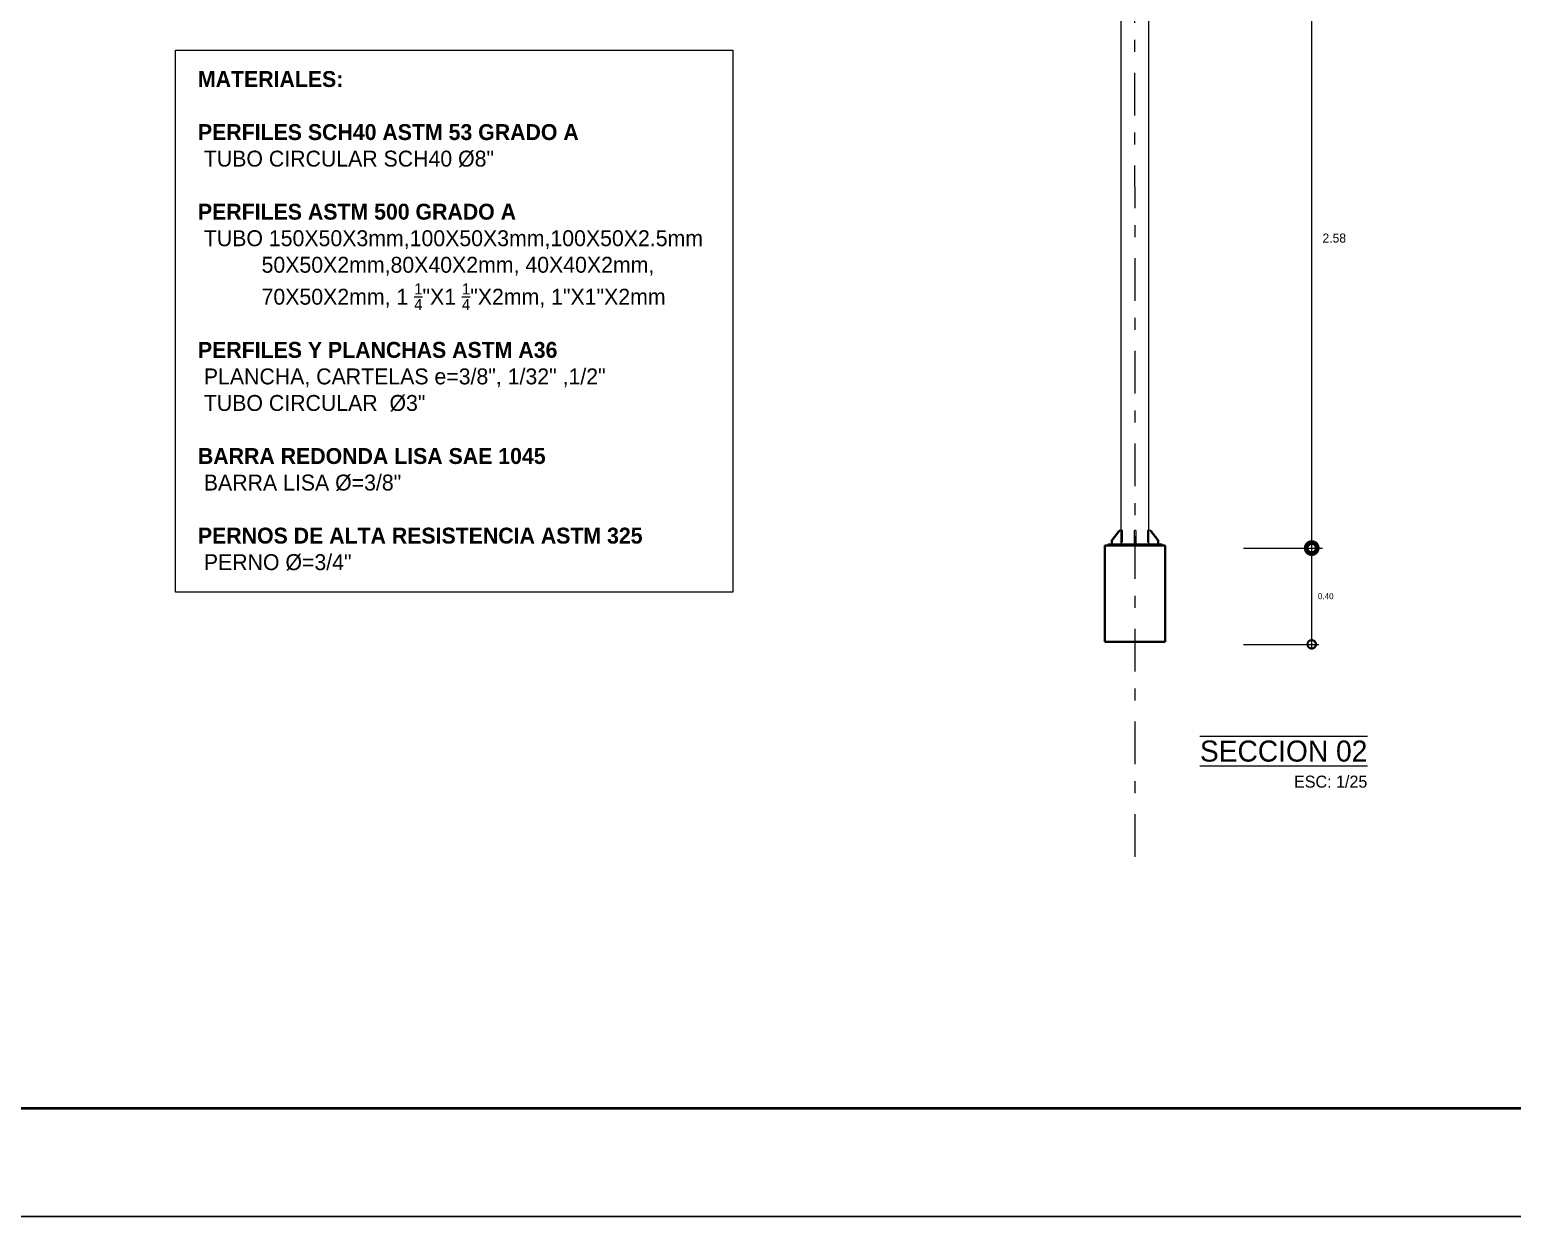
# Model space of a CAD drawing. Header units: metres. Extents: x -45.3 to -2.3, y -16.5 to 14.
# Drawn here: x -33.63 to -21.3, y -16.46 to -6.6 of the extents above; entities that cross this region are included whole.
import ezdxf

# ---------------------------------------------------------------- set-up
doc = ezdxf.new("R2010")
doc.units = ezdxf.units.M
doc.header["$MEASUREMENT"] = 0
doc.linetypes.add('Punto & Raya', pattern=[0.335139, 0.176389, -0.088194, 0, -0.070556])
for name, color, linetype, lineweight in [('0_Pluma_Nº__1', 7, 'Continuous', 13), ('cotas', 7, 'Continuous', 5), ('EST _ Losas_Pluma_Nº__7', 7, 'Continuous', 35), ('NOMBRES', 150, 'Continuous', 5)]:
    doc.layers.add(name, color=color, linetype=linetype, lineweight=lineweight)
doc.layers.add('INT _ Mobiliario_Pluma_Nº__28', color=7, linetype='Continuous', lineweight=0, true_color=0x747474)
doc.styles.add('01COTAS', font='GOTHIC.TTF')
doc.styles.add('100', font='arial.ttf', dxfattribs={"height": 0.18})
doc.dimstyles.new('Copy of detalles menores', dxfattribs={"dimscale": 1.5, "dimtxt": 0.025, "dimasz": 0.07, "dimexe": 0.03, "dimexo": 0.0215, "dimgap": 0.025, "dimtad": 2, "dimtih": 1, "dimtoh": 1, "dimzin": 1, "dimdsep": 46, "dimtxsty": 'Standard', "dimblk": 'DOTSMALL', "dimcen": 0, "dimdle": 0.0175, "dimclrd": 10, "dimclre": 10, "dimclrt": 3, "dimazin": 0, "dimtfac": 1, "dimtix": 1, "dimtmove": 0, "dimatfit": 2, "dimldrblk": 'OBLIQUE', "dimfxl": 1, "dimlwd": 5, "dimlwe": 5, "dimarcsym": 0})
doc.dimstyles.new('detalles menores', dxfattribs={"dimtxt": 0.025, "dimasz": 0.07, "dimexe": 0.03, "dimexo": 0.0215, "dimgap": 0.025, "dimtad": 2, "dimtih": 1, "dimtoh": 1, "dimzin": 1, "dimdsep": 46, "dimtxsty": 'Standard', "dimblk": 'DOTSMALL', "dimcen": 0, "dimdle": 0.0175, "dimclrd": 10, "dimclre": 10, "dimclrt": 3, "dimazin": 0, "dimtfac": 1, "dimtix": 1, "dimtmove": 0, "dimatfit": 2, "dimldrblk": 'OBLIQUE', "dimfxl": 1, "dimlwd": 5, "dimlwe": 5, "dimarcsym": 0})

# ---------------------------------------------------------------- blocks, each defined once
blk = doc.blocks.new('ESPF1')
at = {"layer": 'NOMBRES', "color": 1, "ltscale": 0.06}
blk.add_lwpolyline([(-68.199, -6.483), (-58.934, -6.483), (-58.934, -15.494), (-68.199, -15.494)], close=True, dxfattribs=at)
at = {"layer": 'NOMBRES', "color": 1, "ltscale": 0.06, "insert": (-67.825, -6.831), "char_height": 0.2646, "width": 15.01236, "attachment_point": 1, "style": '01COTAS'}
blk.add_mtext('\\A1;{\\fCentury Gothic|b1|i0|c0|p34;MATERIALES:\\P\\PPERFILES SCH40 ASTM 53 GRADO A\\P} TUBO CIRCULAR SCH40 %%C8"\\P{\\fCentury Gothic|b1|i0|c0|p34;\\PPERFILES ASTM 500 GRADO A  }\\P TUBO 150X50X3mm,100X50X3mm,100X50X2.5mm\\P ^I50X50X2mm,80X40X2mm, 40X40X2mm, \\P^I70X50X2mm, 1 {\\H0.7x;\\S1/4;}"X1 {\\H0.7x;\\S1/4;}"X2mm, 1"X1"X2mm\\P\\P{\\fCentury Gothic|b1|i0|c0|p34;PERFILES Y PLANCHAS ASTM A36\\P} PLANCHA, CARTELAS e=3/8", 1/32" ,1/2"\\P TUBO CIRCULAR  %%C3"\\P^I{\\fCentury Gothic|b1|i0|c0|p34;\\PBARRA REDONDA LISA SAE 1045\\P} BARRA LISA %%C=3/8"\\P\\P{\\fCentury Gothic|b1|i0|c0|p34;PERNOS DE ALTA RESISTENCIA ASTM 325}\\P PERNO %%C=3/4"', dxfattribs=at)
blk = doc.blocks.new('_DOTSMALL')
at = {"color": 0, "linetype": 'ByBlock', "const_width": 0.5}
blk.add_lwpolyline([(-0.0625, 0, 1), (0.0625, 0, 1)], format="xyb", close=True, dxfattribs=at)
blk = doc.blocks.new('*D188')
at = {"color": 10, "lineweight": 5, "transparency": 16777216}
for p, q in [((-29.5508, -12.5702), (-29.2375, -12.5702)), ((-29.2675, -12.9877), (-29.2675, -12.5527)), ((-29.5508, -12.9702), (-29.2375, -12.9702))]:
    blk.add_line(p, q, dxfattribs=at)
at = {"layer": 'Defpoints', "color": 0, "transparency": 16777216}
for p in [(-29.5723, -12.5702), (-29.2675, -12.5702), (-29.5723, -12.9702)]:
    blk.add_point(p, dxfattribs=at)
at = {"color": 10, "lineweight": 5, "transparency": 16777216, "xscale": 0.07, "yscale": 0.07, "zscale": 0.07}
for p, rotation in [((-29.2675, -12.5702), 90), ((-29.2675, -12.9702), 270)]:
    blk.add_blockref('_DOTSMALL', p, dxfattribs=dict(at, rotation=rotation))
at = {"color": 3, "transparency": 16777216, "insert": (-29.2092, -12.7702), "char_height": 0.025, "attachment_point": 5}
blk.add_mtext('0.40', dxfattribs=at)
blk = doc.blocks.new('_Oblique')
at = {"color": 0, "linetype": 'ByBlock', "lineweight": -2}
blk.add_line((-0.5, -0.5), (0.5, 0.5), dxfattribs=at)
blk = doc.blocks.new('*D189')
at = {"layer": 'cotas', "color": 10, "lineweight": 5, "transparency": 16777216}
for p, q in [((-29.2675, -12.5965), (-29.2675, -9.9677)), ((-29.6079, -9.9939), (-29.2225, -9.9939)), ((-29.5401, -12.5702), (-29.2225, -12.5702))]:
    blk.add_line(p, q, dxfattribs=at)
at = {"layer": 'Defpoints', "color": 0, "transparency": 16777216}
for p in [(-29.6402, -9.9939), (-29.2675, -9.9939), (-29.5723, -12.5702)]:
    blk.add_point(p, dxfattribs=at)
at = {"layer": 'cotas', "color": 10, "lineweight": 5, "transparency": 16777216, "xscale": 0.105, "yscale": 0.105, "zscale": 0.105}
for p, rotation in [((-29.2675, -9.9939), 90), ((-29.2675, -12.5702), 270)]:
    blk.add_blockref('_DOTSMALL', p, dxfattribs=dict(at, rotation=rotation))
at = {"layer": 'cotas', "color": 3, "transparency": 16777216, "insert": (-29.1737, -11.2821), "char_height": 0.0375, "attachment_point": 5}
blk.add_mtext('2.58', dxfattribs=at)
blk = doc.blocks.new('A$C82044ca7')
at = {"color": 7, "linetype": 'Continuous', "lineweight": 15}
for p, q in [((8.3987, 1.3), (8.3987, 1.2929)), ((8.3987, 1.3), (8.621, 1.3)), ((8.4125, 1.3139), (8.4438, 1.3556)), ((8.4125, 1.3), (8.4125, 1.3139)), ((8.4151, 1.3139), (8.4125, 1.3139)), ((8.4464, 1.3556), (8.4151, 1.3139)), ((8.4151, 1.3139), (8.4151, 1.3)), ((8.4464, 1.3556), (8.4438, 1.3556)), ((8.4584, 1.3556), (8.4464, 1.3556)), ((8.4512, 1.3), (8.4584, 1.3083)), ((8.4584, 1.3083), (8.4584, 1.3556)), ((8.5072, 1.3139), (8.5072, 1.3556)), ((8.5125, 1.3556), (8.5072, 1.3556)), ((8.5072, 1.3), (8.5072, 1.3139)), ((8.5125, 1.3139), (8.5072, 1.3139)), ((8.5125, 1.3556), (8.5125, 1.3139)), ((8.5125, 1.3139), (8.5125, 1.3)), ((8.5733, 1.3556), (8.5613, 1.3556)), ((8.5613, 1.3556), (8.5613, 1.3083)), ((8.5613, 1.3083), (8.5685, 1.3)), ((8.6046, 1.3139), (8.5733, 1.3556)), ((8.5759, 1.3556), (8.5733, 1.3556)), ((8.5759, 1.3556), (8.6072, 1.3139)), ((8.6046, 1.3), (8.6046, 1.3139)), ((8.6072, 1.3139), (8.6046, 1.3139)), ((8.6072, 1.3139), (8.6072, 1.3)), ((8.621, 1.3), (8.621, 1.2929))]:
    blk.add_line(p, q, dxfattribs=at)
at = {"layer": '0_Pluma_Nº__1', "color": 251, "linetype": 'Punto & Raya', "true_color": 0x626364}
blk.add_line((8.5099, 0), (8.5094, 6.4645), dxfattribs=at)
at = {"layer": 'EST _ Losas_Pluma_Nº__7', "color": 7, "linetype": 'Continuous', "lineweight": 35}
for p, q in [((8.3849, 1.2929), (8.388, 1.2929)), ((8.3849, 0.8929), (8.3849, 1.2929)), ((8.388, 1.2929), (8.3972, 1.2929)), ((8.3972, 1.2929), (8.4121, 1.2929)), ((8.3972, 1.2929), (8.4121, 1.2929)), ((8.4121, 1.2929), (8.4319, 1.2929)), ((8.4121, 1.2929), (8.4319, 1.2929)), ((8.4319, 1.2929), (8.4556, 1.2929)), ((8.4319, 1.2929), (8.4556, 1.2929)), ((8.4556, 1.2929), (8.482, 1.2929)), ((8.4556, 1.2929), (8.482, 1.2929)), ((8.482, 1.2929), (8.5099, 1.2929)), ((8.482, 1.2929), (8.5099, 1.2929)), ((8.5099, 1.2929), (8.5377, 1.2929)), ((8.5099, 1.2929), (8.5377, 1.2929)), ((8.5377, 1.2929), (8.5641, 1.2929)), ((8.5377, 1.2929), (8.5641, 1.2929)), ((8.5641, 1.2929), (8.5878, 1.2929)), ((8.5641, 1.2929), (8.5878, 1.2929)), ((8.5878, 1.2929), (8.6076, 1.2929)), ((8.5878, 1.2929), (8.6076, 1.2929)), ((8.6076, 1.2929), (8.6225, 1.2929)), ((8.6076, 1.2929), (8.6225, 1.2929)), ((8.6225, 1.2929), (8.6317, 1.2929)), ((8.6317, 1.2929), (8.6349, 1.2929)), ((8.6349, 0.8929), (8.6349, 1.2929)), ((8.3849, 0.8929), (8.388, 0.8929)), ((8.388, 0.8929), (8.3972, 0.8929)), ((8.3972, 0.8929), (8.4121, 0.8929)), ((8.4121, 0.8929), (8.4319, 0.8929)), ((8.4319, 0.8929), (8.4556, 0.8929)), ((8.4556, 0.8929), (8.482, 0.8929)), ((8.482, 0.8929), (8.5099, 0.8929)), ((8.5099, 0.8929), (8.5377, 0.8929)), ((8.5377, 0.8929), (8.5641, 0.8929)), ((8.5641, 0.8929), (8.5878, 0.8929)), ((8.5878, 0.8929), (8.6076, 0.8929)), ((8.6076, 0.8929), (8.6225, 0.8929)), ((8.6225, 0.8929), (8.6317, 0.8929)), ((8.6317, 0.8929), (8.6349, 0.8929))]:
    blk.add_line(p, q, dxfattribs=at)
at = {"layer": 'INT _ Mobiliario_Pluma_Nº__28', "color": 8, "linetype": 'Continuous', "lineweight": 0, "true_color": 0x747474}
for p, q in [((8.567, 1.2929), (8.567, 4.873)), ((8.4527, 1.2929), (8.4527, 3.8728))]:
    blk.add_line(p, q, dxfattribs=at)
dim = blk.add_aligned_dim(p1=(8.9393, 0.8828), p2=(8.9393, 1.2828), distance=-0.3048, dimstyle='detalles menores')
dim.commit()
dim.dimension.update_dxf_attribs({"geometry": '*D188', "text_midpoint": (9.3025, 1.0828), "insert": (38.5117, 13.853)})
at = {"layer": 'cotas'}
dim = blk.add_linear_dim(base=(9.2442, 3.8591), p1=(8.9393, 1.2828), p2=(8.8715, 3.8591), angle=270, dimstyle='Copy of detalles menores', dxfattribs=at)
dim.commit()
dim.dimension.update_dxf_attribs({"geometry": '*D189', "text_midpoint": (9.3379, 2.571), "insert": (38.5117, 13.853)})

msp = doc.modelspace()

# ---------------------------------------------------------------- linework, layer by layer
msp.add_lwpolyline([(-45.278, -16.462), (-2.278, -16.462), (-2.278, 14.038), (-45.278, 14.038)], close=True)
msp.add_lwpolyline([(-45.278, -16.462), (-2.278, -16.462), (-2.278, 14.038), (-45.278, 14.038)], close=True)
at = {"lineweight": 40}
msp.add_lwpolyline([(-44.378, -15.562), (-3.178, -15.562), (-3.178, 13.138), (-44.378, 13.138)], close=True, dxfattribs=at)

# ---------------------------------------------------------------- block references
at = {"xscale": 0.5, "yscale": 0.5, "zscale": 0.5}
msp.add_blockref('ESPF1', (1.684, -3.527), dxfattribs=at)

# ---------------------------------------------------------------- texts
at = {"layer": 'NOMBRES', "color": 1, "ltscale": 0.06, "insert": (-32.436, -12.507), "char_height": 0.175, "width": 9.92881, "attachment_point": 1, "style": '100'}
msp.add_mtext('\\A1;\\pxqr;{\\fCentury Gothic|b0|i0|c0|p34;\\L\\OSECCION 02  \\P\\H0.57143x;\\l\\oESC: 1/25}', dxfattribs=at)

# ---------------------------------------------------------------- next in the draw order: block references
at = {"xscale": 2, "yscale": 2, "zscale": 2}
msp.add_blockref('A$C82044ca7', (-41.458, -13.473), dxfattribs=at)

doc.saveas('drawing.dxf')
